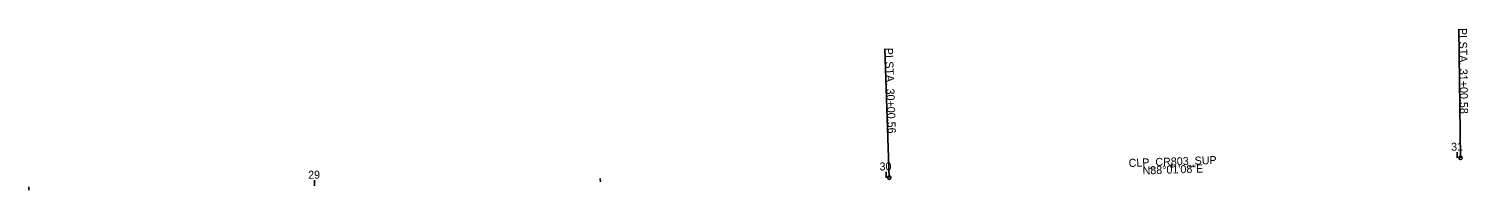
# Model space of a CAD drawing. Extents: x 1984146 to 1988426, y 752369 to 752822.
# Drawn here: x 1985768.7 to 1986020.5, y 752773 to 752801.2 of the extents above; entities that cross this region are included whole.
import ezdxf

# ---------------------------------------------------------------- set-up
doc = ezdxf.new("R2010")
doc.units = 0
for name, color, linetype in [('DR_P_Ditch', 7, 'Continuous'), ('DR_P_Drainage_Area', 7, 'Continuous'), ('DR_P_Flood_Boundary', 7, 'Continuous'), ('DR_P_Storm_Sewer', 7, 'Continuous'), ('DT_X_Island', 7, 'Continuous'), ('MD_P_Intersection_MatchLine', 7, 'Continuous'), ('PV_P_Bikeway', 7, 'Continuous'), ('PV_X_COP', 7, 'Continuous'), ('PV_X_EOP', 7, 'Continuous'), ('SC_Scratch2', 7, 'Continuous'), ('SC_Scratch3', 7, 'Continuous'), ('SC_Scratch4', 7, 'Continuous')]:
    doc.layers.add(name, color=color, linetype=linetype)

msp = doc.modelspace()

# ---------------------------------------------------------------- linework, layer by layer
at = {"layer": 'DR_P_Ditch'}
for p, q in [((1986018.6, 752778.64), (1986018.58, 752779.24)), ((1985818.67, 752773.74), (1985818.66, 752774.34)), ((1985918.66, 752775.19), (1985918.65, 752776.19))]:
    msp.add_line(p, q, dxfattribs=at)
at = {"layer": 'DR_P_Drainage_Area'}
for p, q in [((1986018.6, 752778.64), (1986018.57, 752779.64)), ((1985968.63, 752776.91), (1985968.61, 752777.51)), ((1985818.67, 752773.74), (1985818.66, 752774.74)), ((1985868.67, 752774.47), (1985868.66, 752775.07)), ((1985918.66, 752775.19), (1985918.65, 752776.19)), ((1985768.68, 752773.01), (1985768.67, 752773.61))]:
    msp.add_line(p, q, dxfattribs=at)
at = {"layer": 'DR_P_Storm_Sewer'}
for p, q in [((1986019.18, 752778.66), (1986018.86, 752801.16)), ((1985919.22, 752775.2), (1985918.44, 752797.69))]:
    msp.add_line(p, q, dxfattribs=at)
for centre in [(1986019.18, 752778.66), (1985919.22, 752775.2)]:
    msp.add_circle(centre, 0.3, dxfattribs=at)
at = {"layer": 'DT_X_Island'}
for p, q in [((1986019.18, 752778.66), (1986018.86, 752801.16)), ((1985919.22, 752775.2), (1985918.44, 752797.69))]:
    msp.add_line(p, q, dxfattribs=at)
for centre in [(1986019.18, 752778.66), (1985919.22, 752775.2)]:
    msp.add_circle(centre, 0.3, dxfattribs=at)
at = {"layer": 'MD_P_Intersection_MatchLine'}
msp.add_line((1985918.66, 752775.19), (1985918.65, 752776.19), dxfattribs=at)
at = {"layer": 'PV_X_COP'}
for p, q in [((1986019.18, 752778.66), (1986018.86, 752801.16)), ((1985919.22, 752775.2), (1985918.44, 752797.69))]:
    msp.add_line(p, q, dxfattribs=at)
for centre in [(1986019.18, 752778.66), (1985919.22, 752775.2)]:
    msp.add_circle(centre, 0.3, dxfattribs=at)

# ---------------------------------------------------------------- texts
at = {"layer": 'DR_P_Ditch'}
msp.add_text('30', height=1.4, rotation=0.8353, dxfattribs=at).set_placement((1985917.53, 752776.45))
at = {"layer": 'DR_P_Drainage_Area'}
for s, rotation, p in [('31', 1.9811, (1986017.54, 752779.88)), ('30', 0.8353, (1985917.53, 752776.45)), ('29', 0.8353, (1985817.55, 752774.99))]:
    msp.add_text(s, height=1.4, rotation=rotation, dxfattribs=at).set_placement(p)
at = {"layer": 'DR_P_Flood_Boundary'}
msp.add_text('N88°01\'08"E', height=1.4, rotation=1.9811, dxfattribs=at).set_placement((1985963.56, 752775.74))
at = {"layer": 'DR_P_Storm_Sewer'}
for s, rotation, p in [('PI', 270.8368, (1986018.88, 752801.34)), ('PI', 271.9811, (1985918.46, 752797.87)), (' STA. ', 270.8368, (1986018.9, 752799.49)), (' STA. ', 271.9811, (1985918.52, 752796.03)), ('31+00.58', 270.8368, (1986018.98, 752794.2)), ('30+00.56', 271.9811, (1985918.71, 752790.74))]:
    msp.add_text(s, height=1.4, rotation=rotation, dxfattribs=at).set_placement(p)
at = {"layer": 'DT_X_Island'}
for s, rotation, p in [('PI', 270.8368, (1986018.88, 752801.34)), ('PI', 271.9811, (1985918.46, 752797.87)), (' STA. ', 270.8368, (1986018.9, 752799.49)), (' STA. ', 271.9811, (1985918.52, 752796.03)), ('31+00.58', 270.8368, (1986018.98, 752794.2)), ('30+00.56', 271.9811, (1985918.71, 752790.74))]:
    msp.add_text(s, height=1.4, rotation=rotation, dxfattribs=at).set_placement(p)
at = {"layer": 'MD_P_Intersection_MatchLine'}
msp.add_text('30', height=1.4, rotation=0.8353, dxfattribs=at).set_placement((1985917.53, 752776.45))
at = {"layer": 'PV_P_Bikeway'}
msp.add_text('CLP_CR803_SUP', height=1.4, rotation=1.9811, dxfattribs=at).set_placement((1985961.12, 752777.06))
at = {"layer": 'PV_X_COP'}
for s, rotation, p in [('PI', 270.8368, (1986018.88, 752801.34)), ('PI', 271.9811, (1985918.46, 752797.87)), (' STA. ', 270.8368, (1986018.9, 752799.49)), (' STA. ', 271.9811, (1985918.52, 752796.03)), ('31+00.58', 270.8368, (1986018.98, 752794.2)), ('30+00.56', 271.9811, (1985918.71, 752790.74))]:
    msp.add_text(s, height=1.4, rotation=rotation, dxfattribs=at).set_placement(p)
at = {"layer": 'PV_X_EOP'}
msp.add_text('CLP_CR803_SUP', height=1.4, rotation=1.9811, dxfattribs=at).set_placement((1985961.12, 752777.06))
at = {"layer": 'SC_Scratch2'}
msp.add_text('N88°01\'08"E', height=1.4, rotation=1.9811, dxfattribs=at).set_placement((1985963.56, 752775.74))
at = {"layer": 'SC_Scratch3'}
msp.add_text('N88°01\'08"E', height=1.4, rotation=1.9811, dxfattribs=at).set_placement((1985963.56, 752775.74))
at = {"layer": 'SC_Scratch4'}
msp.add_text('CLP_CR803_SUP', height=1.4, rotation=1.9811, dxfattribs=at).set_placement((1985961.12, 752777.06))

doc.saveas('drawing.dxf')
